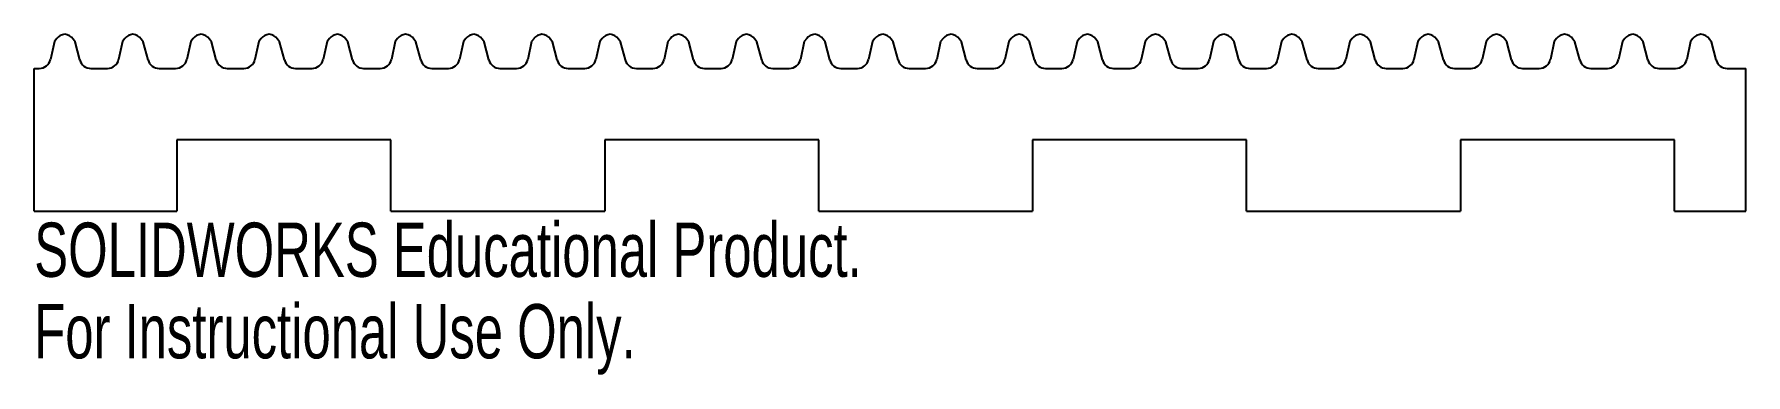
# Model space of a CAD drawing. Header units: inches. Extents: x -3 to 3, y -0.95 to 0.24.
import ezdxf

# ---------------------------------------------------------------- set-up
doc = ezdxf.new("R2010")
doc.units = ezdxf.units.IN
doc.header["$MEASUREMENT"] = 0
doc.styles.add('SLDTEXTSTYLE0', font='TXT', dxfattribs={"width": 0.7})

msp = doc.modelspace()

# ---------------------------------------------------------------- linework, layer by layer
at = {"color": 7, "linetype": 'Continuous', "lineweight": 25}
for p, q in [((-2.9294, 0.2189), (-2.9431, 0.1564)), ((-2.921, 0.2296), (-2.9294, 0.2189)), ((-2.8567, 0.2179), (-2.8638, 0.2279)), ((-2.8398, 0.1547), (-2.8567, 0.2179)), ((-2.6904, 0.2189), (-2.7041, 0.1564)), ((-2.682, 0.2296), (-2.6904, 0.2189)), ((-2.6177, 0.2179), (-2.6248, 0.2279)), ((-2.6008, 0.1547), (-2.6177, 0.2179)), ((-2.4514, 0.2189), (-2.4651, 0.1564)), ((-2.443, 0.2296), (-2.4514, 0.2189)), ((-2.3787, 0.2179), (-2.3858, 0.2279)), ((-2.3618, 0.1547), (-2.3787, 0.2179)), ((-2.2124, 0.2189), (-2.2261, 0.1564)), ((-2.204, 0.2296), (-2.2124, 0.2189)), ((-2.1397, 0.2179), (-2.1468, 0.2279)), ((-2.1228, 0.1547), (-2.1397, 0.2179)), ((-1.9734, 0.2189), (-1.9871, 0.1564)), ((-1.965, 0.2296), (-1.9734, 0.2189)), ((-1.9007, 0.2179), (-1.9078, 0.2279)), ((-1.8838, 0.1547), (-1.9007, 0.2179)), ((-1.7344, 0.2189), (-1.7481, 0.1564)), ((-1.726, 0.2296), (-1.7344, 0.2189)), ((-1.6617, 0.2179), (-1.6688, 0.2279)), ((-1.6448, 0.1547), (-1.6617, 0.2179)), ((-1.4954, 0.2189), (-1.5091, 0.1564)), ((-1.487, 0.2296), (-1.4954, 0.2189)), ((-1.4227, 0.2179), (-1.4298, 0.2279)), ((-1.4058, 0.1547), (-1.4227, 0.2179)), ((-1.2564, 0.2189), (-1.2701, 0.1564)), ((-1.248, 0.2296), (-1.2564, 0.2189)), ((-1.1837, 0.2179), (-1.1908, 0.2279)), ((-1.1668, 0.1547), (-1.1837, 0.2179)), ((-1.0174, 0.2189), (-1.0311, 0.1564)), ((-1.009, 0.2296), (-1.0174, 0.2189)), ((-0.9447, 0.2179), (-0.9518, 0.2279)), ((-0.9278, 0.1547), (-0.9447, 0.2179)), ((-0.7784, 0.2189), (-0.7921, 0.1564)), ((-0.77, 0.2296), (-0.7784, 0.2189)), ((-0.7057, 0.2179), (-0.7128, 0.2279)), ((-0.6888, 0.1547), (-0.7057, 0.2179)), ((-0.5394, 0.2189), (-0.5531, 0.1564)), ((-0.531, 0.2296), (-0.5394, 0.2189)), ((-0.4667, 0.2179), (-0.4738, 0.2279)), ((-0.4498, 0.1547), (-0.4667, 0.2179)), ((-0.3004, 0.2189), (-0.3141, 0.1564)), ((-0.292, 0.2296), (-0.3004, 0.2189)), ((-0.2277, 0.2179), (-0.2348, 0.2279)), ((-0.2108, 0.1547), (-0.2277, 0.2179)), ((-0.0614, 0.2189), (-0.0751, 0.1564)), ((-0.053, 0.2296), (-0.0614, 0.2189)), ((0.0113, 0.2179), (0.0042, 0.2279)), ((0.0282, 0.1547), (0.0113, 0.2179)), ((0.1776, 0.2189), (0.1639, 0.1564)), ((0.186, 0.2296), (0.1776, 0.2189)), ((0.2503, 0.2179), (0.2432, 0.2279)), ((0.2672, 0.1547), (0.2503, 0.2179)), ((0.4166, 0.2189), (0.4029, 0.1564)), ((0.425, 0.2296), (0.4166, 0.2189)), ((0.4893, 0.2179), (0.4822, 0.2279)), ((0.5062, 0.1547), (0.4893, 0.2179)), ((0.6556, 0.2189), (0.6419, 0.1564)), ((0.664, 0.2296), (0.6556, 0.2189)), ((0.7283, 0.2179), (0.7212, 0.2279)), ((0.7452, 0.1547), (0.7283, 0.2179)), ((0.8946, 0.2189), (0.8809, 0.1564)), ((0.903, 0.2296), (0.8946, 0.2189)), ((0.9673, 0.2179), (0.9602, 0.2279)), ((0.9842, 0.1547), (0.9673, 0.2179)), ((1.1336, 0.2189), (1.1199, 0.1564)), ((1.142, 0.2296), (1.1336, 0.2189)), ((1.2063, 0.2179), (1.1992, 0.2279)), ((1.2232, 0.1547), (1.2063, 0.2179)), ((1.3726, 0.2189), (1.3589, 0.1564)), ((1.381, 0.2296), (1.3726, 0.2189)), ((1.4453, 0.2179), (1.4382, 0.2279)), ((1.4622, 0.1547), (1.4453, 0.2179)), ((1.6116, 0.2189), (1.5979, 0.1564)), ((1.62, 0.2296), (1.6116, 0.2189)), ((1.6843, 0.2179), (1.6772, 0.2279)), ((1.7012, 0.1547), (1.6843, 0.2179)), ((1.8506, 0.2189), (1.8369, 0.1564)), ((1.859, 0.2296), (1.8506, 0.2189)), ((1.9233, 0.2179), (1.9162, 0.2279)), ((1.9402, 0.1547), (1.9233, 0.2179)), ((2.0896, 0.2189), (2.0759, 0.1564)), ((2.098, 0.2296), (2.0896, 0.2189)), ((2.1623, 0.2179), (2.1552, 0.2279)), ((2.1792, 0.1547), (2.1623, 0.2179)), ((2.3286, 0.2189), (2.3149, 0.1564)), ((2.337, 0.2296), (2.3286, 0.2189)), ((2.4013, 0.2179), (2.3942, 0.2279)), ((2.4182, 0.1547), (2.4013, 0.2179)), ((2.5676, 0.2189), (2.5539, 0.1564)), ((2.576, 0.2296), (2.5676, 0.2189)), ((2.6403, 0.2179), (2.6332, 0.2279)), ((2.6572, 0.1547), (2.6403, 0.2179)), ((2.8066, 0.2189), (2.7929, 0.1564)), ((2.815, 0.2296), (2.8066, 0.2189)), ((2.8793, 0.2179), (2.8722, 0.2279)), ((2.8962, 0.1547), (2.8793, 0.2179)), ((-3, 0.125), (-2.9822, 0.125)), ((-3, -0.375), (-3, 0.125)), ((-2.8012, 0.125), (-2.7432, 0.125)), ((-2.5622, 0.125), (-2.5042, 0.125)), ((-2.3232, 0.125), (-2.2652, 0.125)), ((-2.0842, 0.125), (-2.0262, 0.125)), ((-1.8452, 0.125), (-1.7872, 0.125)), ((-1.6062, 0.125), (-1.5482, 0.125)), ((-1.3672, 0.125), (-1.3092, 0.125)), ((-1.1282, 0.125), (-1.0702, 0.125)), ((-0.8892, 0.125), (-0.8312, 0.125)), ((-0.6502, 0.125), (-0.5922, 0.125)), ((-0.4112, 0.125), (-0.3532, 0.125)), ((-0.1722, 0.125), (-0.1142, 0.125)), ((0.0668, 0.125), (0.1248, 0.125)), ((0.3058, 0.125), (0.3638, 0.125)), ((0.5448, 0.125), (0.6028, 0.125)), ((0.7838, 0.125), (0.8418, 0.125)), ((1.0228, 0.125), (1.0808, 0.125)), ((1.2618, 0.125), (1.3198, 0.125)), ((1.5008, 0.125), (1.5588, 0.125)), ((1.7398, 0.125), (1.7978, 0.125)), ((1.9788, 0.125), (2.0368, 0.125)), ((2.2178, 0.125), (2.2758, 0.125)), ((2.4568, 0.125), (2.5148, 0.125)), ((2.6958, 0.125), (2.7538, 0.125)), ((2.9348, 0.125), (3, 0.125)), ((3, -0.375), (3, 0.125)), ((-2.5, -0.125), (-2.5, -0.375)), ((-1.75, -0.125), (-2.5, -0.125)), ((-1.75, -0.375), (-1.75, -0.125)), ((-1, -0.125), (-1, -0.375)), ((-0.25, -0.125), (-1, -0.125)), ((-0.25, -0.375), (-0.25, -0.125)), ((1.25, -0.125), (0.5, -0.125)), ((0.5, -0.125), (0.5, -0.375)), ((1.25, -0.375), (1.25, -0.125)), ((2, -0.125), (2, -0.375)), ((2.75, -0.125), (2, -0.125)), ((2.75, -0.375), (2.75, -0.125)), ((-3, -0.375), (-2.5, -0.375)), ((-1.75, -0.375), (-1, -0.375)), ((-0.25, -0.375), (0.5, -0.375)), ((1.25, -0.375), (2, -0.375)), ((2.75, -0.375), (3, -0.375))]:
    msp.add_line(p, q, dxfattribs=at)
for centre, start, end in [((-2.8895, 0.205), 95.03418, 142), ((-2.8965, 0.205), 34.98032, 84.96582), ((-2.6505, 0.205), 95.03418, 142), ((-2.6575, 0.205), 34.98032, 84.96582), ((-2.4115, 0.205), 95.03418, 142), ((-2.4185, 0.205), 34.98032, 84.96582), ((-2.1725, 0.205), 95.03418, 142), ((-2.1795, 0.205), 34.98032, 84.96582), ((-1.9335, 0.205), 95.03418, 142), ((-1.9405, 0.205), 34.98032, 84.96582), ((-1.6945, 0.205), 95.03418, 142), ((-1.7015, 0.205), 34.98032, 84.96582), ((-1.4555, 0.205), 95.03418, 142), ((-1.4625, 0.205), 34.98032, 84.96582), ((-1.2165, 0.205), 95.03418, 142), ((-1.2235, 0.205), 34.98032, 84.96582), ((-0.9775, 0.205), 95.03418, 142), ((-0.9845, 0.205), 34.98032, 84.96582), ((-0.7385, 0.205), 95.03418, 142), ((-0.7455, 0.205), 34.98032, 84.96582), ((-0.4995, 0.205), 95.03418, 142), ((-0.5065, 0.205), 34.98032, 84.96582), ((-0.2605, 0.205), 95.03418, 142), ((-0.2675, 0.205), 34.98032, 84.96582), ((-0.0215, 0.205), 95.03418, 142), ((-0.0285, 0.205), 34.98032, 84.96582), ((0.2175, 0.205), 95.03418, 142), ((0.2105, 0.205), 34.98032, 84.96582), ((0.4565, 0.205), 95.03418, 142), ((0.4495, 0.205), 34.98032, 84.96582), ((0.6955, 0.205), 95.03418, 142), ((0.6885, 0.205), 34.98032, 84.96582), ((0.9345, 0.205), 95.03418, 142), ((0.9275, 0.205), 34.98032, 84.96582), ((1.1735, 0.205), 95.03418, 142), ((1.1665, 0.205), 34.98032, 84.96582), ((1.4125, 0.205), 95.03418, 142), ((1.4055, 0.205), 34.98032, 84.96582), ((1.6515, 0.205), 95.03418, 142), ((1.6445, 0.205), 34.98032, 84.96582), ((1.8905, 0.205), 95.03418, 142), ((1.8835, 0.205), 34.98032, 84.96582), ((2.1295, 0.205), 95.03418, 142), ((2.1225, 0.205), 34.98032, 84.96582), ((2.3685, 0.205), 95.03418, 142), ((2.3615, 0.205), 34.98032, 84.96582), ((2.6075, 0.205), 95.03418, 142), ((2.6005, 0.205), 34.98032, 84.96582), ((2.8465, 0.205), 95.03418, 142), ((2.8395, 0.205), 34.98032, 84.96582), ((-2.9822, 0.165), 270, 347.63373), ((-2.8012, 0.165), 194.98032, 270), ((-2.7432, 0.165), 270, 347.63373), ((-2.5622, 0.165), 194.98032, 270), ((-2.5042, 0.165), 270, 347.63373), ((-2.3232, 0.165), 194.98032, 270), ((-2.2652, 0.165), 270, 347.63373), ((-2.0842, 0.165), 194.98032, 270), ((-2.0262, 0.165), 270, 347.63373), ((-1.8452, 0.165), 194.98032, 270), ((-1.7872, 0.165), 270, 347.63373), ((-1.6062, 0.165), 194.98032, 270), ((-1.5482, 0.165), 270, 347.63373), ((-1.3672, 0.165), 194.98032, 270), ((-1.3092, 0.165), 270, 347.63373), ((-1.1282, 0.165), 194.98032, 270), ((-1.0702, 0.165), 270, 347.63373), ((-0.8892, 0.165), 194.98032, 270), ((-0.8312, 0.165), 270, 347.63373), ((-0.6502, 0.165), 194.98032, 270), ((-0.5922, 0.165), 270, 347.63373), ((-0.4112, 0.165), 194.98032, 270), ((-0.3532, 0.165), 270, 347.63373), ((-0.1722, 0.165), 194.98032, 270), ((-0.1142, 0.165), 270, 347.63373), ((0.0668, 0.165), 194.98032, 270), ((0.1248, 0.165), 270, 347.63373), ((0.3058, 0.165), 194.98032, 270), ((0.3638, 0.165), 270, 347.63373), ((0.5448, 0.165), 194.98032, 270), ((0.6028, 0.165), 270, 347.63373), ((0.7838, 0.165), 194.98032, 270), ((0.8418, 0.165), 270, 347.63373), ((1.0228, 0.165), 194.98032, 270), ((1.0808, 0.165), 270, 347.63373), ((1.2618, 0.165), 194.98032, 270), ((1.3198, 0.165), 270, 347.63373), ((1.5008, 0.165), 194.98032, 270), ((1.5588, 0.165), 270, 347.63373), ((1.7398, 0.165), 194.98032, 270), ((1.7978, 0.165), 270, 347.63373), ((1.9788, 0.165), 194.98032, 270), ((2.0368, 0.165), 270, 347.63373), ((2.2178, 0.165), 194.98032, 270), ((2.2758, 0.165), 270, 347.63373), ((2.4568, 0.165), 194.98032, 270), ((2.5148, 0.165), 270, 347.63373), ((2.6958, 0.165), 194.98032, 270), ((2.7538, 0.165), 270, 347.63373), ((2.9348, 0.165), 194.98032, 270)]:
    msp.add_arc(centre, 0.04, start, end, dxfattribs=at)

# ---------------------------------------------------------------- texts
at = {"color": 7, "linetype": 'Continuous', "char_height": 0.1903, "attachment_point": 1, "style": 'SLDTEXTSTYLE0'}
for s, insert in [('SOLIDWORKS Educational Product.', (-3, -0.4151)), ('For Instructional Use Only.', (-3, -0.7006))]:
    msp.add_mtext(s, dxfattribs=dict(at, insert=insert))

doc.saveas('drawing.dxf')
